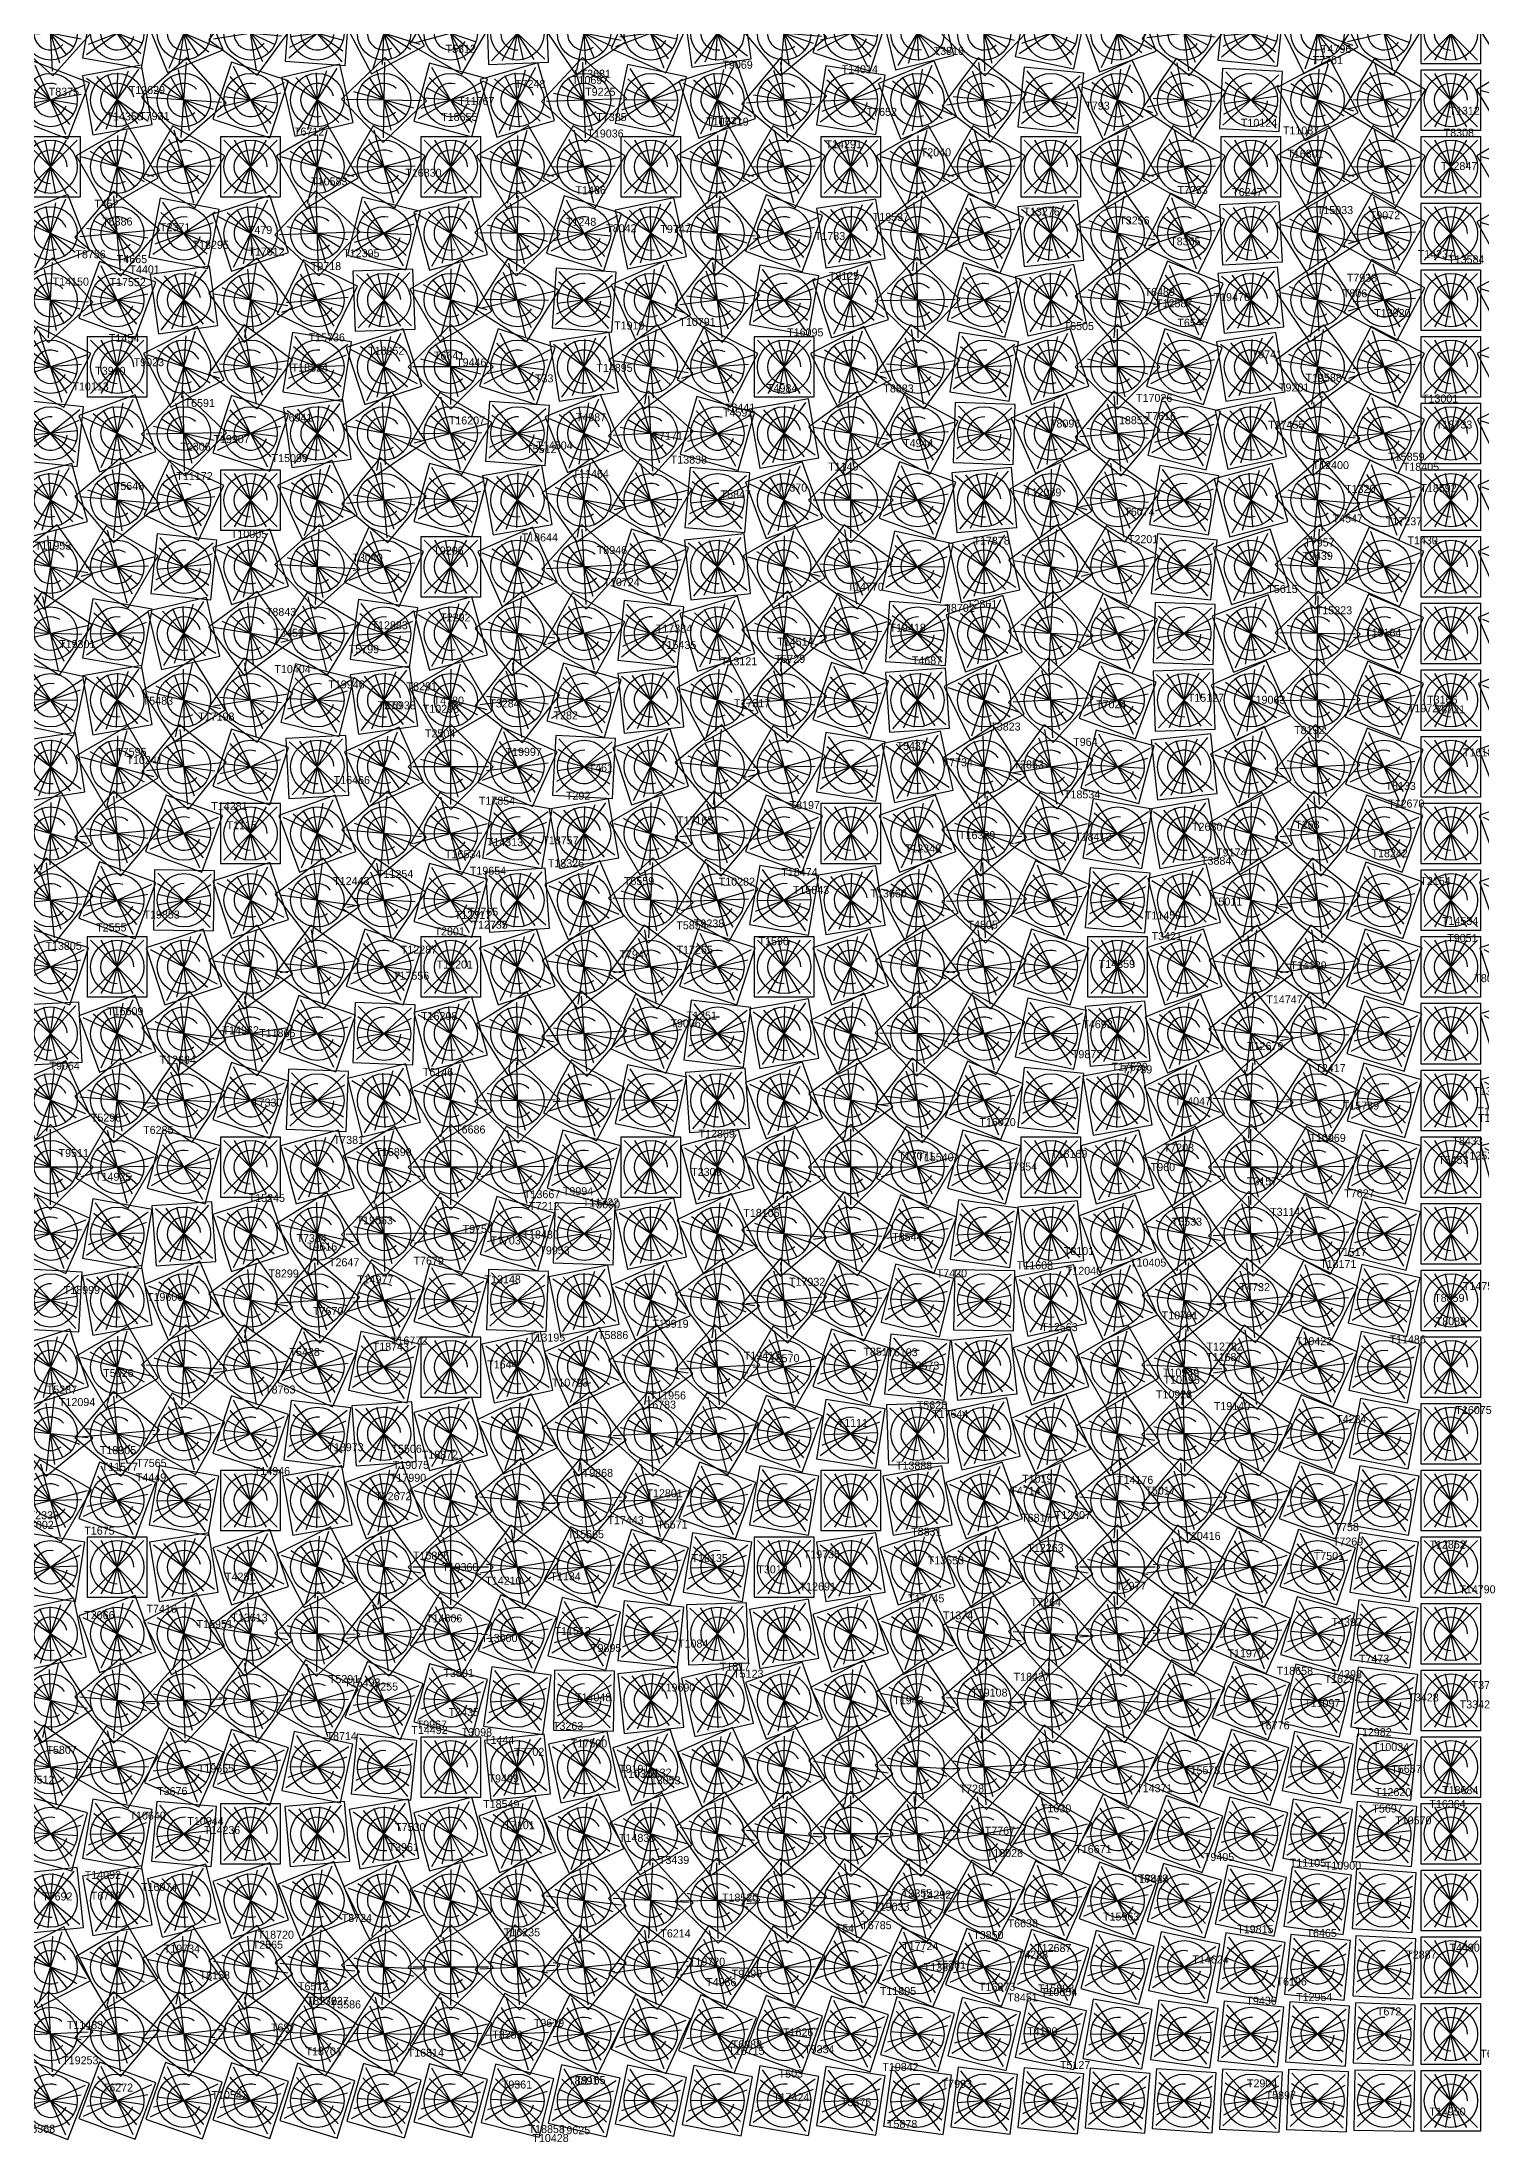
# Model space of a CAD drawing. Header units: metres. Extents: x -45 to 15052, y -45 to 15012.
# Drawn here: x 6887 to 9045, y 9045 to 12187 of the extents above; entities that cross this region are included whole.
import ezdxf

# ---------------------------------------------------------------- set-up
doc = ezdxf.new("R2010")
doc.units = ezdxf.units.M
for name, color, linetype in [('L0', 1, 'Continuous'), ('L1', 2, 'Continuous'), ('L10', 4, 'Continuous'), ('L11', 5, 'Continuous'), ('L2', 3, 'Continuous'), ('L3', 4, 'Continuous'), ('L4', 5, 'Continuous'), ('L5', 6, 'Continuous'), ('L6', 7, 'Continuous'), ('L7', 1, 'Continuous'), ('L8', 2, 'Continuous'), ('L9', 3, 'Continuous')]:
    doc.layers.add(name, color=color, linetype=linetype)

# ---------------------------------------------------------------- blocks, each defined once
blk = doc.blocks.new('CELL')
for p, q in [((-40, -40), (40, 40)), ((40, -40), (-40, 40)), ((-24, -40), (24, 40)), ((24, -40), (-24, 40)), ((-8, -40), (8, 40)), ((8, -40), (-8, 40))]:
    blk.add_line(p, q)
blk.add_lwpolyline([(-45, -45), (45, -45), (45, 45), (-45, 45)], close=True)
blk.add_circle((0, 0), 40)
blk.add_arc((0, 0), 25, 0, 270)

msp = doc.modelspace()

# ---------------------------------------------------------------- block references
at = {"layer": 'L0'}
for p, rotation in [((8200, 12200), 14), ((7000, 12200), 80), ((7100, 12100), 41), ((8300, 12100), 53), ((7300, 11900), 47), ((8500, 11900), 35), ((7400, 11800), 2), ((8600, 11800), 68), ((7500, 11700), 45), ((8700, 11700), 9), ((8800, 11600), 38), ((7600, 11600), 86.00000000000001), ((7700, 11500), 35), ((8900, 11500), 65), ((7800, 11400), 72), ((7900, 11300), 17), ((9100, 11300), 23), ((8000, 11200), 50), ((6900, 11100), 9), ((8100, 11100), 81), ((7000, 11000), 50), ((8200, 11000), 20), ((7100, 10900), 89), ((8300, 10900), 47), ((7200, 10800), 36), ((8400, 10800), 72), ((7300, 10700), 71), ((8500, 10700), 5), ((7400, 10600), 14), ((8600, 10600), 26), ((7500, 10500), 45), ((8700, 10500), 45), ((7600, 10400), 74), ((8800, 10400), 62), ((7700, 10300), 11), ((8900, 10300), 77.00000000000001), ((7800, 10200), 36), ((7900, 10100), 59.00000000000001), ((8000, 10000), 80), ((6900, 9900), 81), ((8100, 9900), 9), ((7000, 9800), 20), ((8200, 9800), 26), ((7100, 9700), 47), ((8300, 9700), 41), ((7200, 9600), 72), ((8400, 9600), 54), ((8500, 9500), 65), ((7300, 9500), 5), ((7400, 9400), 26), ((8600, 9400), 74), ((7500, 9300), 45), ((8700, 9300), 81), ((7600, 9200), 62), ((8800, 9200), 86.00000000000001), ((7700, 9100), 77.00000000000001), ((8900, 9100), 89)]:
    msp.add_blockref('CELL', p, dxfattribs=dict(at, rotation=rotation))
for p in [(7200, 12000), (8400, 12000), (9000, 11400), (9000, 10200)]:
    msp.add_blockref('CELL', p, dxfattribs=at)
at = {"layer": 'L1'}
for p, rotation in [((7100, 12200), 22), ((8300, 12200), 46), ((7200, 12100), 72), ((8400, 12100), 84), ((7300, 12000), 30), ((8500, 12000), 30), ((7400, 11900), 76), ((8600, 11900), 64), ((7500, 11800), 30), ((8700, 11800), 6), ((7600, 11700), 72), ((8800, 11700), 36), ((7700, 11600), 22), ((8900, 11600), 64), ((7800, 11500), 59.99999999999999), ((7900, 11400), 6), ((9100, 11400), 24), ((8000, 11300), 40), ((6900, 11200), 78), ((8100, 11200), 72), ((7000, 11100), 30), ((8200, 11100), 12), ((8300, 11000), 40), ((7100, 11000), 70), ((7200, 10900), 18), ((8400, 10900), 66), ((7300, 10800), 54), ((7400, 10700), 87.99999999999999), ((8600, 10700), 22), ((7500, 10600), 30), ((8700, 10600), 42), ((7600, 10500), 59.99999999999999), ((8800, 10500), 59.99999999999999), ((7700, 10400), 87.99999999999999), ((8900, 10400), 76), ((7800, 10300), 24), ((7900, 10200), 48), ((8000, 10100), 70), ((6900, 10000), 59.99999999999999), ((8200, 9900), 18), ((7100, 9800), 28), ((8300, 9800), 34), ((7200, 9700), 54), ((8400, 9700), 48), ((7300, 9600), 78), ((8500, 9600), 59.99999999999999), ((7400, 9500), 10), ((8600, 9500), 70), ((7500, 9400), 30), ((8700, 9400), 78), ((7600, 9300), 48), ((8800, 9300), 84), ((7700, 9200), 64), ((8900, 9200), 87.99999999999999), ((7800, 9100), 78)]:
    msp.add_blockref('CELL', p, dxfattribs=dict(at, rotation=rotation))
for p in [(9000, 11500), (8500, 10800), (9000, 10300), (8100, 10000), (7000, 9900), (9000, 9100)]:
    msp.add_blockref('CELL', p, dxfattribs=at)
at = {"layer": 'L10'}
for p, rotation in [((8000, 12200), 40), ((6900, 12100), 68.99999999999999), ((8100, 12100), 81), ((7000, 12000), 30), ((8200, 12000), 30), ((7100, 11900), 79), ((8300, 11900), 67.00000000000001), ((7200, 11800), 36), ((8400, 11800), 12), ((7300, 11700), 81), ((8500, 11700), 45), ((7400, 11600), 34), ((8600, 11600), 76), ((7500, 11500), 75.00000000000001), ((8700, 11500), 15), ((7600, 11400), 24), ((8800, 11400), 42), ((7700, 11300), 61), ((8900, 11300), 67.00000000000001), ((7800, 11200), 6), ((7900, 11100), 39), ((9100, 11100), 21), ((8000, 11000), 70), ((6900, 10900), 51), ((8100, 10900), 9), ((8200, 10800), 36), ((7100, 10700), 37), ((8300, 10700), 61), ((7200, 10600), 72), ((8400, 10600), 84), ((7300, 10500), 15), ((8500, 10500), 15), ((7400, 10400), 46), ((8600, 10400), 34), ((7500, 10300), 75.00000000000001), ((8700, 10300), 51), ((7600, 10200), 12), ((8800, 10200), 66), ((7700, 10100), 37), ((8900, 10100), 79), ((7800, 10000), 59.99999999999999), ((7900, 9900), 81), ((8000, 9800), 10), ((6900, 9700), 33), ((8100, 9700), 27), ((7000, 9600), 59.99999999999999), ((8200, 9600), 42), ((8300, 9500), 55), ((7100, 9500), 85), ((7200, 9400), 18), ((8400, 9400), 66), ((7300, 9300), 39), ((8500, 9300), 75.00000000000001), ((7400, 9200), 58), ((8600, 9200), 82), ((7500, 9100), 75.00000000000001), ((8700, 9100), 87)]:
    msp.add_blockref('CELL', p, dxfattribs=dict(at, rotation=rotation))
for p in [(9000, 11200), (7000, 10800), (9000, 10000)]:
    msp.add_blockref('CELL', p, dxfattribs=at)
at = {"layer": 'L11'}
for p, rotation in [((6900, 12200), 48), ((8100, 12200), 72), ((8200, 12100), 22), ((7000, 12100), 10), ((7100, 12000), 59.99999999999999), ((8300, 12000), 59.99999999999999), ((7200, 11900), 18), ((8400, 11900), 6), ((7300, 11800), 64), ((8500, 11800), 40), ((7400, 11700), 18), ((8600, 11700), 72), ((7500, 11600), 59.99999999999999), ((8700, 11600), 12), ((8800, 11500), 40), ((7600, 11500), 10), ((7700, 11400), 48), ((8900, 11400), 66), ((7800, 11300), 84), ((7900, 11200), 28), ((9100, 11200), 22), ((8000, 11100), 59.99999999999999), ((6900, 11000), 30), ((7000, 10900), 70), ((8200, 10900), 28), ((7100, 10800), 18), ((8300, 10800), 54), ((7200, 10700), 54), ((8400, 10700), 78), ((8500, 10600), 10), ((7300, 10600), 87.99999999999999), ((7400, 10500), 30), ((8600, 10500), 30), ((8700, 10400), 48), ((7500, 10400), 59.99999999999999), ((7600, 10300), 87.99999999999999), ((8800, 10300), 64), ((7700, 10200), 24), ((8900, 10200), 78), ((7800, 10100), 48), ((7900, 10000), 70), ((6900, 9800), 12), ((8100, 9800), 18), ((7000, 9700), 40), ((8200, 9700), 34), ((7100, 9600), 66), ((8300, 9600), 48), ((8400, 9500), 59.99999999999999), ((7300, 9400), 22), ((8500, 9400), 70), ((7400, 9300), 42), ((8600, 9300), 78), ((7500, 9200), 59.99999999999999), ((8700, 9200), 84), ((7600, 9100), 76), ((8800, 9100), 87.99999999999999)]:
    msp.add_blockref('CELL', p, dxfattribs=dict(at, rotation=rotation))
for p in [(9000, 11300), (8100, 11000), (9000, 10100), (8000, 9900), (7200, 9500)]:
    msp.add_blockref('CELL', p, dxfattribs=at)
at = {"layer": 'L2'}
for p, rotation in [((7200, 12200), 54), ((8400, 12200), 78), ((8500, 12100), 25), ((7300, 12100), 13), ((7400, 12000), 59.99999999999999), ((8600, 12000), 59.99999999999999), ((7500, 11900), 15), ((8700, 11900), 3), ((7600, 11800), 58), ((8800, 11800), 34), ((7700, 11700), 9), ((8900, 11700), 63), ((7800, 11600), 48), ((7900, 11500), 85), ((9100, 11500), 25), ((8000, 11400), 30), ((6900, 11300), 57.00000000000001), ((8100, 11300), 63), ((7000, 11200), 10), ((8200, 11200), 4), ((7100, 11100), 51), ((8300, 11100), 33), ((8400, 11000), 59.99999999999999), ((7300, 10900), 37), ((8500, 10900), 85), ((7400, 10800), 72), ((8600, 10800), 18), ((7500, 10700), 15), ((8700, 10700), 39), ((7600, 10600), 46), ((8800, 10600), 58), ((7700, 10500), 75.00000000000001), ((8900, 10500), 75.00000000000001), ((7800, 10400), 12), ((7900, 10300), 37), ((8000, 10200), 59.99999999999999), ((6900, 10100), 39), ((8100, 10100), 81), ((7000, 10000), 70), ((8200, 10000), 10), ((8300, 9900), 27), ((7100, 9900), 9), ((7200, 9800), 36), ((8400, 9800), 42), ((7300, 9700), 61), ((8500, 9700), 55), ((7400, 9600), 84), ((8600, 9600), 66), ((7500, 9500), 15), ((8700, 9500), 75.00000000000001), ((7600, 9400), 34), ((8800, 9400), 82), ((7700, 9300), 51), ((8900, 9300), 87), ((7800, 9200), 66), ((7900, 9100), 79)]:
    msp.add_blockref('CELL', p, dxfattribs=dict(at, rotation=rotation))
for p in [(9000, 11600), (7200, 11000), (9000, 10400), (9000, 9200)]:
    msp.add_blockref('CELL', p, dxfattribs=at)
at = {"layer": 'L3'}
for p, rotation in [((8500, 12200), 20), ((7300, 12200), 86.00000000000001), ((7400, 12100), 43.99999999999999), ((8600, 12100), 56), ((7600, 11900), 43.99999999999999), ((8800, 11900), 32), ((7700, 11800), 86.00000000000001), ((8900, 11800), 62), ((7800, 11700), 36), ((9100, 11600), 26), ((7900, 11600), 74), ((8000, 11500), 20), ((6900, 11400), 36), ((8100, 11400), 54), ((7000, 11300), 80), ((8200, 11300), 86.00000000000001), ((7100, 11200), 32), ((8300, 11200), 26), ((7200, 11100), 72), ((8400, 11100), 54), ((7300, 11000), 20), ((8500, 11000), 80), ((7400, 10900), 56), ((8600, 10900), 14), ((8700, 10800), 36), ((7600, 10700), 32), ((8800, 10700), 56), ((7700, 10600), 62), ((8900, 10600), 74), ((7900, 10400), 26), ((8000, 10300), 50), ((6900, 10200), 18), ((8100, 10200), 72), ((7000, 10100), 50), ((8200, 10100), 2), ((8300, 10000), 20), ((7100, 10000), 80), ((8400, 9900), 36), ((7200, 9900), 18), ((7300, 9800), 43.99999999999999), ((8500, 9800), 50), ((7400, 9700), 68), ((8600, 9700), 62), ((8700, 9600), 72), ((7600, 9500), 20), ((8800, 9500), 80), ((7700, 9400), 38), ((8900, 9400), 86.00000000000001), ((7800, 9300), 54), ((7900, 9200), 68), ((8000, 9100), 80)]:
    msp.add_blockref('CELL', p, dxfattribs=dict(at, rotation=rotation))
for p in [(7500, 12000), (8700, 12000), (9000, 11700), (7500, 10800), (7800, 10500), (9000, 10500), (7500, 9600), (9000, 9300)]:
    msp.add_blockref('CELL', p, dxfattribs=at)
at = {"layer": 'L4'}
for p, rotation in [((7400, 12200), 28), ((8600, 12200), 52.00000000000001), ((7500, 12100), 75.00000000000001), ((8700, 12100), 87), ((7600, 12000), 30), ((8800, 12000), 30), ((7700, 11900), 73), ((8900, 11900), 61), ((7800, 11800), 24), ((7900, 11700), 63), ((9100, 11700), 27), ((8000, 11600), 10), ((8100, 11500), 45), ((6900, 11500), 15), ((7000, 11400), 59.99999999999999), ((8200, 11400), 78), ((7100, 11300), 13), ((8300, 11300), 19), ((7200, 11200), 54), ((8400, 11200), 48), ((8500, 11100), 75.00000000000001), ((7300, 11100), 3), ((7400, 11000), 40), ((8600, 11000), 10), ((7500, 10900), 75.00000000000001), ((8700, 10900), 33), ((7600, 10800), 18), ((8800, 10800), 54), ((7700, 10700), 49), ((8900, 10700), 73), ((7800, 10600), 78), ((7900, 10500), 15), ((9100, 10500), 15), ((8000, 10400), 40), ((6900, 10300), 87), ((8100, 10300), 63), ((7000, 10200), 30), ((8200, 10200), 84), ((7100, 10100), 61), ((8300, 10100), 13), ((8400, 10000), 30), ((7300, 9900), 27), ((8500, 9900), 45), ((7400, 9800), 52.00000000000001), ((8600, 9800), 58), ((7500, 9700), 75.00000000000001), ((8700, 9700), 68.99999999999999), ((7600, 9600), 6), ((8800, 9600), 78), ((7700, 9500), 25), ((8900, 9500), 85), ((7800, 9400), 42), ((7900, 9300), 57.00000000000001), ((8000, 9200), 70), ((6900, 9100), 68.99999999999999), ((8100, 9100), 81)]:
    msp.add_blockref('CELL', p, dxfattribs=dict(at, rotation=rotation))
for p in [(9000, 11800), (9000, 10600), (7200, 10000), (9000, 9400)]:
    msp.add_blockref('CELL', p, dxfattribs=at)
at = {"layer": 'L5'}
for p, rotation in [((7500, 12200), 59.99999999999999), ((8700, 12200), 84), ((8800, 12100), 28), ((7600, 12100), 16), ((7700, 12000), 59.99999999999999), ((8900, 12000), 59.99999999999999), ((7800, 11900), 12), ((7900, 11800), 52.00000000000001), ((9100, 11800), 28), ((8100, 11600), 36), ((6900, 11600), 84), ((7000, 11500), 40), ((8200, 11500), 70), ((7100, 11400), 84), ((8300, 11400), 12), ((7200, 11300), 36), ((8400, 11300), 42), ((7300, 11200), 76), ((8500, 11200), 70), ((7400, 11100), 24), ((8600, 11100), 6), ((7500, 11000), 59.99999999999999), ((8700, 11000), 30), ((7600, 10900), 4), ((8800, 10900), 52.00000000000001), ((7700, 10800), 36), ((8900, 10800), 72), ((7800, 10700), 66), ((9100, 10600), 16), ((7900, 10600), 4), ((8000, 10500), 30), ((8100, 10400), 54), ((6900, 10400), 66), ((7000, 10300), 10), ((8200, 10300), 76), ((7100, 10200), 42), ((8300, 10200), 6), ((7200, 10100), 72), ((8400, 10100), 24), ((8500, 10000), 40), ((7300, 10000), 10), ((7400, 9900), 36), ((8600, 9900), 54), ((7500, 9800), 59.99999999999999), ((8700, 9800), 66), ((7600, 9700), 82), ((8800, 9700), 76), ((7700, 9600), 12), ((8900, 9600), 84), ((7800, 9500), 30), ((7900, 9400), 46), ((8000, 9300), 59.99999999999999), ((6900, 9200), 48), ((8100, 9200), 72), ((7000, 9100), 70), ((8200, 9100), 82)]:
    msp.add_blockref('CELL', p, dxfattribs=dict(at, rotation=rotation))
for p in [(9000, 11900), (8000, 11700), (9000, 10700), (9000, 9500)]:
    msp.add_blockref('CELL', p, dxfattribs=at)
at = {"layer": 'L6'}
for p, rotation in [((8800, 12200), 26), ((7600, 12200), 2), ((7700, 12100), 47), ((8900, 12100), 59.00000000000001), ((7900, 11900), 41), ((9100, 11900), 29), ((8000, 11800), 80), ((6900, 11700), 63), ((8100, 11700), 27), ((7000, 11600), 20), ((8200, 11600), 62), ((7100, 11500), 65), ((8300, 11500), 5), ((7200, 11400), 18), ((8400, 11400), 36), ((7300, 11300), 59.00000000000001), ((8500, 11300), 65), ((7400, 11200), 8), ((8600, 11200), 2), ((7500, 11100), 45), ((8700, 11100), 27), ((8800, 11000), 50), ((7600, 11000), 80), ((7700, 10900), 23), ((8900, 10900), 71), ((7800, 10800), 54), ((7900, 10700), 83.00000000000001), ((9100, 10700), 17), ((8000, 10600), 20), ((6900, 10500), 45), ((8100, 10500), 45), ((7000, 10400), 80), ((8200, 10400), 68), ((7100, 10300), 23), ((8300, 10300), 89), ((7200, 10200), 54), ((8400, 10200), 18), ((7300, 10100), 83.00000000000001), ((8500, 10100), 35), ((7400, 10000), 20), ((8600, 10000), 50), ((7500, 9900), 45), ((8700, 9900), 63), ((7600, 9800), 68), ((8800, 9800), 74), ((7700, 9700), 89), ((8900, 9700), 83.00000000000001), ((7800, 9600), 18), ((7900, 9500), 35), ((8000, 9400), 50), ((6900, 9300), 27), ((8100, 9300), 63), ((7000, 9200), 50), ((8200, 9200), 74), ((7100, 9100), 71), ((8300, 9100), 83.00000000000001)]:
    msp.add_blockref('CELL', p, dxfattribs=dict(at, rotation=rotation))
for p in [(7800, 12000), (9000, 12000), (9000, 10800), (9000, 9600)]:
    msp.add_blockref('CELL', p, dxfattribs=at)
at = {"layer": 'L7'}
for p, rotation in [((7700, 12200), 34), ((8900, 12200), 58), ((7800, 12100), 78), ((7900, 12000), 30), ((9100, 12000), 30), ((8000, 11900), 70), ((6900, 11800), 42), ((8100, 11800), 18), ((8200, 11700), 54), ((7100, 11600), 46), ((8300, 11600), 87.99999999999999), ((8400, 11500), 30), ((7300, 11400), 42), ((8500, 11400), 59.99999999999999), ((7400, 11300), 82), ((8600, 11300), 87.99999999999999), ((7500, 11200), 30), ((8700, 11200), 24), ((7600, 11100), 66), ((8800, 11100), 48), ((7700, 11000), 10), ((8900, 11000), 70), ((7800, 10900), 42), ((7900, 10800), 72), ((9100, 10800), 18), ((8000, 10700), 10), ((6900, 10600), 24), ((8100, 10600), 36), ((7000, 10500), 59.99999999999999), ((8200, 10500), 59.99999999999999), ((7100, 10400), 4), ((8300, 10400), 82), ((7200, 10300), 36), ((8400, 10300), 12), ((7300, 10200), 66), ((8500, 10200), 30), ((7400, 10100), 4), ((8600, 10100), 46), ((7500, 10000), 30), ((8700, 10000), 59.99999999999999), ((7600, 9900), 54), ((8800, 9900), 72), ((7700, 9800), 76), ((8900, 9800), 82), ((7800, 9700), 6), ((7900, 9600), 24), ((8000, 9500), 40), ((8100, 9400), 54), ((6900, 9400), 6), ((7000, 9300), 30), ((8200, 9300), 66), ((7100, 9200), 52.00000000000001), ((8300, 9200), 76), ((7200, 9100), 72), ((8400, 9100), 84)]:
    msp.add_blockref('CELL', p, dxfattribs=dict(at, rotation=rotation))
for p in [(9000, 12100), (7000, 11700), (7200, 11500), (9000, 10900), (9000, 9700)]:
    msp.add_blockref('CELL', p, dxfattribs=at)
at = {"layer": 'L8'}
for p, rotation in [((7800, 12200), 66), ((9100, 12100), 31), ((7900, 12100), 19), ((8000, 12000), 59.99999999999999), ((6900, 11900), 21), ((8100, 11900), 9), ((7000, 11800), 70), ((8200, 11800), 46), ((7100, 11700), 27), ((8300, 11700), 81), ((7200, 11600), 72), ((8400, 11600), 24), ((8500, 11500), 55), ((7300, 11500), 25), ((7400, 11400), 66), ((8600, 11400), 84), ((7500, 11300), 15), ((8700, 11300), 21), ((7600, 11200), 52.00000000000001), ((8800, 11200), 46), ((8900, 11100), 68.99999999999999), ((7700, 11100), 87), ((7800, 11000), 30), ((7900, 10900), 61), ((9100, 10900), 19), ((6900, 10700), 3), ((8100, 10700), 27), ((7000, 10600), 40), ((8200, 10600), 52.00000000000001), ((7100, 10500), 75.00000000000001), ((8300, 10500), 75.00000000000001), ((7200, 10400), 18), ((8400, 10400), 6), ((7300, 10300), 49), ((8500, 10300), 25), ((7400, 10200), 78), ((8600, 10200), 42), ((7500, 10100), 15), ((8700, 10100), 57.00000000000001), ((7600, 10000), 40), ((8800, 10000), 70), ((7700, 9900), 63), ((8900, 9900), 81), ((7800, 9800), 84), ((7900, 9700), 13), ((8000, 9600), 30), ((6900, 9500), 75.00000000000001), ((8100, 9500), 45), ((8200, 9400), 58), ((7000, 9400), 10), ((7100, 9300), 33), ((8300, 9300), 68.99999999999999), ((7200, 9200), 54), ((8400, 9200), 78), ((7300, 9100), 73), ((8500, 9100), 85)]:
    msp.add_blockref('CELL', p, dxfattribs=dict(at, rotation=rotation))
for p in [(9000, 12200), (9000, 11000), (8000, 10800), (9000, 9800)]:
    msp.add_blockref('CELL', p, dxfattribs=at)
at = {"layer": 'L9'}
for p, rotation in [((9100, 12200), 32), ((7900, 12200), 8), ((8000, 12100), 50), ((7000, 11900), 50), ((8200, 11900), 38), ((7100, 11800), 8), ((8300, 11800), 74), ((7200, 11700), 54), ((8400, 11700), 18), ((8500, 11600), 50), ((7300, 11600), 8), ((7400, 11500), 50), ((8600, 11500), 80), ((8700, 11400), 18), ((7600, 11300), 38), ((8800, 11300), 43.99999999999999), ((7700, 11200), 74), ((8900, 11200), 68), ((7800, 11100), 18), ((7900, 11000), 50), ((9100, 11000), 20), ((8000, 10900), 80), ((6900, 10800), 72), ((8100, 10800), 18), ((7000, 10700), 20), ((8200, 10700), 43.99999999999999), ((7100, 10600), 56), ((8300, 10600), 68), ((7300, 10400), 32), ((8500, 10400), 20), ((7400, 10300), 62), ((8600, 10300), 38), ((8700, 10200), 54), ((7600, 10100), 26), ((8800, 10100), 68), ((7700, 10000), 50), ((8900, 10000), 80), ((7800, 9900), 72), ((7900, 9800), 2), ((8000, 9700), 20), ((6900, 9600), 54), ((8100, 9600), 36), ((7000, 9500), 80), ((8200, 9500), 50), ((8300, 9400), 62), ((7100, 9400), 14), ((7200, 9300), 36), ((8400, 9300), 72), ((7300, 9200), 56), ((8500, 9200), 80), ((7400, 9100), 74), ((8600, 9100), 86.00000000000001)]:
    msp.add_blockref('CELL', p, dxfattribs=dict(at, rotation=rotation))
for p in [(6900, 12000), (8100, 12000), (7500, 11400), (9000, 11100), (7200, 10500), (8400, 10500), (7500, 10200), (9000, 9900)]:
    msp.add_blockref('CELL', p, dxfattribs=at)

# ---------------------------------------------------------------- texts
at = {"layer": 'L3'}
for s, p in [('T5312', (7492.3, 12170.8)), ('T9069', (7907.4, 12146.9)), ('T3816', (8224.2, 12167.7)), ('T7761', (8792.5, 12153.8)), ('T4796', (8805.1, 12170.6)), ('T7248', (7596.5, 12118.2)), ('T10697', (7681.8, 12123.9)), ('T3681', (7694.8, 12133.3)), ('T14014', (8086.2, 12140.2)), ('T8375', (6897.2, 12106.5)), ('T12629', (7017.2, 12109)), ('T11767', (7511.2, 12092.4)), ('T9225', (7701.6, 12106.4)), ('T793', (8451.7, 12085.6)), ('T14356', (6983.8, 12069.4)), ('T7931', (7032.8, 12070)), ('T18655', (7485.7, 12068.7)), ('T7385', (7718.3, 12068.5)), ('T10771', (7883, 12061.8)), ('T6419', (7901.4, 12061.5)), ('T7652', (8123.7, 12076.2)), ('T10124', (8685, 12059.8)), ('T1312', (8997.6, 12077.9)), ('T6712', (7265, 12046.7)), ('T19036', (7704.9, 12043.8)), ('T14291', (8062.1, 12027.6)), ('T11087', (8748, 12048.4)), ('T8308', (8989, 12045.1)), ('T2040', (8204.8, 12015.6)), ('T16801', (8754.5, 12013.4)), ('T12847', (8985, 11995.1)), ('T10583', (7290.8, 11971.9)), ('T16830', (7431.9, 11984.9)), ('T1466', (7687.2, 11958.8)), ('T7233', (8589.8, 11959)), ('T452', (6965.5, 11938.6)), ('T13276', (8358.9, 11926.7)), ('T6247', (8671.9, 11956)), ('T15033', (8798.8, 11929)), ('T6386', (6977.3, 11911.8)), ('T2371', (7064.1, 11903.3)), ('T479', (7195.7, 11899.2)), ('T1248', (7672.8, 11911.4)), ('T8042', (7733.2, 11901.8)), ('T9747', (7814.4, 11900.6)), ('T18537', (8132.8, 11918.7)), ('T3256', (8502.5, 11913.4)), ('T9072', (8878.2, 11921.2)), ('T18295', (7112.9, 11876.9)), ('T17612', (7196.6, 11866.7)), ('T12395', (7338.8, 11864.2)), ('T1783', (8046.1, 11890.1)), ('T8365', (8578.9, 11882)), ('T8756', (6937.2, 11862.7)), ('T4665', (6999.3, 11855.4)), ('T4401', (7018.2, 11840)), ('T9718', (7290.2, 11845)), ('T14237', (8950, 11863)), ('T13584', (8995.8, 11854.9)), ('T14150', (6903.1, 11821.7)), ('T17552', (6988.3, 11820.9)), ('T8125', (8067.1, 11830.3)), ('T6489', (8540.4, 11806.3)), ('T806', (8837.8, 11804.2)), ('T7938', (8843.7, 11827.5)), ('T12587', (8557.7, 11789.2)), ('T19476', (8644, 11798.5)), ('T13920', (8884.9, 11774.7)), ('T15736', (7286.9, 11738)), ('T1919', (7745, 11755.9)), ('T10791', (7842.9, 11761.3)), ('T16095', (8004.5, 11745.6)), ('T6505', (8419.1, 11755)), ('T6546', (8589.7, 11760.1)), ('T1454', (6987.4, 11736.9)), ('T18252', (7376.1, 11718.1)), ('T6641', (7474.8, 11710.8)), ('T9741', (8701.1, 11712.6)), ('T3910', (6966.9, 11688)), ('T9023', (7024.6, 11700.9)), ('T18324', (7261.5, 11692.8)), ('T9446', (7508.1, 11700.6)), ('T33', (7626.4, 11676.6)), ('T14895', (7718.4, 11692.4)), ('T19588', (8781.8, 11677.5)), ('T10113', (6932.8, 11664.5)), ('T4984', (7974.3, 11662)), ('T8883', (8148.8, 11661.5)), ('T17026', (8527.7, 11647.3)), ('T9201', (8742.1, 11663)), ('T13001', (8956.5, 11646.4)), ('T6591', (7100.9, 11639.7)), ('T6941', (7247.1, 11617.9)), ('T16207', (7497.1, 11613.5)), ('T4987', (7687.6, 11618.3)), ('T4592', (7908.3, 11625.4)), ('T8441', (7911.1, 11632.8)), ('T18852', (8492.3, 11613.9)), ('T7616', (8542.2, 11620)), ('T19907', (7144.2, 11585.6)), ('T7171', (7802.6, 11590.6)), ('T8096', (8398.6, 11608.9)), ('T17455', (8725.8, 11607.2)), ('T18733', (8977.5, 11607.4)), ('T2306', (7094.5, 11574.2)), ('T15099', (7231.4, 11557.1)), ('T5512', (7613.2, 11570.6)), ('T14504', (7628.5, 11576.1)), ('T13838', (7829.9, 11554.8)), ('T4944', (8178.4, 11579.5)), ('T15859', (8905.9, 11559.1)), ('T11172', (7088.6, 11530)), ('T11464', (7682.7, 11533.5)), ('T1149', (8066, 11544.4)), ('T12400', (8792.6, 11546.6)), ('T18405', (8927.7, 11544)), ('T5646', (6994.8, 11515.1)), ('T5847', (7904.7, 11502.8)), ('T7370', (7989.1, 11512.8)), ('T12089', (8361.3, 11505.7)), ('T1320', (8841.2, 11510.9)), ('T18592', (8954.1, 11512)), ('T6074', (8510.2, 11476.5)), ('T4547', (8822.5, 11466.5)), ('T17237', (8902.4, 11462.2)), ('T11953', (6876.5, 11425.8)), ('T10005', (7170.3, 11443.1)), ('T18644', (7606.4, 11438.1)), ('T17378', (8283.9, 11433.3)), ('T2201', (8515.5, 11435.5)), ('T7957', (8780, 11430.5)), ('T1430', (8934.7, 11433.8)), ('T3040', (7352.5, 11407.9)), ('T9206', (7473.9, 11418.5)), ('T8946', (7719, 11419.2)), ('T9439', (8777.3, 11410.5)), ('T10724', (7729, 11371)), ('T14770', (8095, 11364.1)), ('T8702', (8240.3, 11332.5)), ('T2861', (8274.2, 11338.2)), ('T5615', (8724.6, 11360.8)), ('T8843', (7222.8, 11326.4)), ('T12883', (7381.2, 11306.4)), ('T2292', (7484.2, 11318.2)), ('T17384', (7807.6, 11301.4)), ('T19418', (8158, 11302.7)), ('T15223', (8797.3, 11328.8)), ('T19301', (6912.8, 11278.2)), ('T3459', (7234.4, 11295.2)), ('T5799', (7347.1, 11270.5)), ('T15435', (7813.9, 11276.9)), ('T14514', (7989.7, 11281.8)), ('T15184', (8871.2, 11295.4)), ('T10404', (7235.6, 11240.6)), ('T13121', (7905.2, 11252.3)), ('T5729', (7986.1, 11256)), ('T4687', (8191.5, 11253.6)), ('T19946', (7316.5, 11217.7)), ('T8291', (7433.8, 11214.8)), ('T5483', (7038.1, 11193.2)), ('T270', (7390.5, 11186.5)), ('T5938', (7402.1, 11186.3)), ('T10298', (7458.1, 11181.1)), ('T4780', (7474.4, 11193.5)), ('T3284', (7557.9, 11189.2)), ('T17317', (7924.6, 11189.5)), ('T7024', (8467.7, 11187.8)), ('T15127', (8605.3, 11197.7)), ('T19063', (8697.2, 11194.7)), ('T19724', (8935.3, 11182)), ('T3166', (8964.3, 11194.9)), ('T3721', (8975.7, 11180.3)), ('T17198', (7121.3, 11169.5)), ('T2504', (7461.3, 11144.2)), ('T282', (7654.2, 11171.2)), ('T3823', (8309.1, 11154.5)), ('T8192', (8764.7, 11149.1)), ('T7596', (6998.4, 11116.6)), ('T19997', (7582.2, 11116.6)), ('T5431', (8168.4, 11125.5)), ('T964', (8433.4, 11131.5)), ('T16188', (9018.1, 11115.7)), ('T10241', (7013.7, 11104.3)), ('T461', (7706.8, 11092.8)), ('T7734', (8237.5, 11100.9)), ('T2853', (8344, 11097.7)), ('T16466', (7324.5, 11074.3)), ('T292', (7672.8, 11050.9)), ('T18534', (8419.6, 11052.8)), ('T8133', (8901.8, 11065.5)), ('T14281', (7140.9, 11035.3)), ('T17854', (7542.2, 11043.3)), ('T8197', (8008.2, 11036.7)), ('T12670', (8905.7, 11039.1)), ('T1115', (7163.9, 11006.6)), ('T18757', (7637.4, 10983.9)), ('T17165', (7839.4, 11013.7)), ('T16329', (8262.3, 10991.7)), ('T18412', (8436.3, 10989.3)), ('T2630', (8611.7, 11004.3)), ('T268', (8766.4, 11007.5)), ('T16534', (7491.5, 10963.1)), ('T14313', (7554.1, 10981.2)), ('T12348', (8180.9, 10971.7)), ('T3884', (8625.1, 10953.3)), ('T9174', (8647.9, 10965.7)), ('T18242', (8880.8, 10964.5)), ('T12443', (7323.8, 10922.9)), ('T11254', (7389.4, 10933.5)), ('T19654', (7528.7, 10938.4)), ('T18326', (7645.6, 10949.6)), ('T6559', (7759.7, 10922.8)), ('T10282', (7901.9, 10921.9)), ('T18474', (7995.8, 10936.4)), ('T2154', (8954.1, 10923.1)), ('T15843', (8013.1, 10909.6)), ('T13660', (8129.5, 10904.3)), ('T5011', (8641.5, 10892.1)), ('T19853', (7039.3, 10872.6)), ('T12317', (7506, 10872.1)), ('T8765', (7525.8, 10876.8)), ('T9238', (7864.7, 10859.2)), ('T11450', (8541, 10871.3)), ('T14534', (8986.5, 10863)), ('T2555', (6968.3, 10853.2)), ('T2801', (7475.7, 10847.3)), ('T12735', (7531.2, 10857.4)), ('T5854', (7838.3, 10856.5)), ('T1590', (7961.6, 10832.6)), ('T4805', (8274.9, 10857.5)), ('T3421', (8551.1, 10840.3)), ('T9051', (8994.4, 10837.4)), ('T13805', (6892.3, 10825.7)), ('T12287', (7425.2, 10820)), ('T11201', (7478.9, 10797.7)), ('T7947', (7753, 10812.9)), ('T17265', (7838.7, 10819.9)), ('T14359', (8471.8, 10798.6)), ('T14139', (8759.2, 10796.4)), ('T17556', (7413.4, 10780.9)), ('T8068', (9035, 10777.2)), ('T14747', (8723.1, 10745.3)), ('T16609', (6984.7, 10727.7)), ('T16208', (7455.6, 10720.4)), ('T9006', (7829.5, 10709.5)), ('T1251', (7853.7, 10721.2)), ('T4693', (8447.2, 10708.1)), ('T14962', (7157.9, 10699.2)), ('T11866', (7212.7, 10694.8)), ('T12679', (8694.3, 10675.3)), ('T9064', (6898.3, 10646)), ('T12684', (7063.4, 10654.9)), ('T9877', (8431.5, 10663.3)), ('T17639', (8490.9, 10644.4)), ('T7739', (8506.5, 10640.4)), ('T2417', (8796.5, 10642.4)), ('T6146', (7458.2, 10636.6)), ('T13228', (9033.5, 10607.8)), ('T7330', (7202.2, 10590.7)), ('T14047', (8585.6, 10592.6)), ('T15739', (8837.8, 10586.1)), ('T19567', (9039.8, 10577.5)), ('T5296', (6960.4, 10568.1)), ('T6285', (7038.8, 10549.7)), ('T6686', (7506.6, 10550.3)), ('T12869', (7871.6, 10544)), ('T16020', (8292.8, 10561.4)), ('T17122', (9040.7, 10567.6)), ('T9511', (6911.9, 10515)), ('T7381', (7324.5, 10534.7)), ('T16899', (7387, 10516.5)), ('T18169', (8400.3, 10513.8)), ('T7203', (8569.2, 10523.1)), ('T10969', (8787.8, 10537.7)), ('T8433', (9002.1, 10533)), ('T2309', (7860.6, 10486.7)), ('T17071', (8171.1, 10511.1)), ('T15540', (8199.8, 10508.8)), ('T7954', (8333.8, 10494.7)), ('T960', (8549.7, 10493.9)), ('T5453', (8980.9, 10504.8)), ('T12539', (9017.8, 10511.2)), ('T14925', (6966.6, 10479.4)), ('T13667', (7609.9, 10453.3)), ('T9994', (7668.1, 10457.8)), ('T3157', (8693.9, 10472.5)), ('T7627', (8839.9, 10454.5)), ('T15245', (7197, 10447.7)), ('T7212', (7617.5, 10435.5)), ('T11722', (7698, 10441)), ('T5090', (7708.5, 10438)), ('T18106', (7938.8, 10425.3)), ('T3114', (8728.8, 10426.8)), ('T7354', (7268.7, 10387.5)), ('T19563', (7358.8, 10414.1)), ('T9750', (7517.8, 10401.3)), ('T18430', (7607.7, 10392.9)), ('T8544', (8162, 10389.3)), ('T5533', (8581.2, 10412.1)), ('T9616', (7284.3, 10374.8)), ('T1703', (7559.6, 10383.9)), ('T9953', (7632.9, 10369)), ('T8101', (8419.5, 10368.1)), ('T1517', (8828, 10366.7)), ('T8299', (7226.7, 10334.4)), ('T2647', (7317.5, 10351.2)), ('T14977', (7359.6, 10325.4)), ('T7679', (7444.2, 10353.6)), ('T13148', (7550.7, 10325.6)), ('T7420', (8228.8, 10334.8)), ('T11608', (8348.8, 10346.7)), ('T12040', (8422.4, 10338.4)), ('T10405', (8518.7, 10350.7)), ('T18171', (8803.7, 10348.6)), ('T18999', (6919.7, 10309.7)), ('T19606', (7044.5, 10299.2)), ('T17932', (8007.3, 10321.9)), ('T4732', (8683, 10313.9)), ('T8859', (8974.8, 10297.8)), ('T14757', (9017.9, 10315.6)), ('T7670', (7293.5, 10277.9)), ('T10761', (8566.2, 10271.6)), ('T8089', (8977.1, 10262.7)), ('T16772', (7410.4, 10233.9)), ('T13195', (7617.3, 10238.4)), ('T5886', (7720.8, 10242.1)), ('T19919', (7802.3, 10259)), ('T12563', (8385.8, 10253.9)), ('T10422', (8767.4, 10232.8)), ('T11486', (8907.8, 10235.6)), ('T5428', (7258.3, 10216.6)), ('T18743', (7383, 10224.7)), ('T19413', (7939.5, 10211.2)), ('T18570', (7968.6, 10207.4)), ('T8517', (8118.9, 10217.2)), ('T6103', (8154.8, 10216.3)), ('T11687', (8632.8, 10209.1)), ('T12782', (8633.4, 10224.8)), ('T5026', (6978.9, 10185.2)), ('T1644', (7554.7, 10198)), ('T10723', (7651.7, 10170.9)), ('T13573', (8178.3, 10196.3)), ('T10949', (8568.1, 10185.9)), ('T10195', (8569, 10175)), ('T5287', (6894.2, 10160.3)), ('T12094', (6912.5, 10141.6)), ('T8763', (7221.6, 10160.4)), ('T6783', (7792.4, 10137.8)), ('T11956', (7798.4, 10151.6)), ('T5625', (8198.9, 10136.9)), ('T10928', (8557.5, 10153.1)), ('T19140', (8644.3, 10135.6)), ('T1111', (8080.3, 10110.3)), ('T17644', (8221.9, 10123.8)), ('T4284', (8827.7, 10116.1)), ('T16075', (9006.6, 10129.7)), ('T18973', (7315, 10073.9)), ('T18905', (6973.8, 10069.5)), ('T11577', (6976.6, 10044.5)), ('T7565', (7028.5, 10050.3)), ('T5506', (7411.2, 10071.6)), ('T19075', (7413.1, 10047.4)), ('T18872', (7456.6, 10062.7)), ('T13888', (8167.7, 10046.3)), ('T4449', (7027.8, 10028.6)), ('T14946', (7204.7, 10038.2)), ('T17990', (7408.8, 10028.1)), ('T9868', (7697.9, 10035.4)), ('T10197', (8357, 10026.7)), ('T14176', (8499.2, 10024.9)), ('T12672', (7386.7, 10000.4)), ('T12801', (7793.5, 10004.8)), ('T4714', (8339.1, 10008.7)), ('T5017', (8541.8, 10008.9)), ('T7002', (6859.2, 9957.5)), ('T2338', (6867.1, 9971.9)), ('T1675', (6950.5, 9948.8)), ('T17443', (7735, 9964.5)), ('T5571', (7809.7, 9958)), ('T8831', (8190.5, 9947.2)), ('T6817', (8355.5, 9968.1)), ('T12307', (8405.7, 9972.1)), ('T758', (8825.3, 9954.1)), ('T15665', (7675.4, 9943.4)), ('T12263', (8364.7, 9923)), ('T10416', (8600.1, 9940.9)), ('T7269', (8822.8, 9932.4)), ('T12862', (8967.7, 9928)), ('T15856', (7443.4, 9911.4)), ('T19360', (7487.1, 9894.1)), ('T18135', (7861.2, 9907.7)), ('T3012', (7959.9, 9890.7)), ('T19735', (8029.3, 9913.2)), ('T13553', (8215.3, 9904.2)), ('T7501', (8794.2, 9910.9)), ('T4281', (7161.6, 9879.8)), ('T14210', (7551.9, 9873.7)), ('T1134', (7649.5, 9880.3)), ('T12691', (8023.2, 9865)), ('T2977', (8497.7, 9866.1)), ('T14790', (9012.5, 9860.8)), ('T2066', (6950.4, 9822.1)), ('T7416', (7043.8, 9831.7)), ('T17745', (8185.9, 9847.2)), ('T1374', (8238.1, 9821.7)), ('T7264', (8369.7, 9841.4)), ('T15951', (7118.9, 9808.7)), ('T13613', (7171.1, 9818.4)), ('T14606', (7463, 9817.2)), ('T11513', (7655.6, 9798.2)), ('T4392', (8820.9, 9811.9)), ('T13000', (7545.8, 9787.8)), ('T9895', (7710.4, 9772.8)), ('T1084', (7840.9, 9779.5)), ('T11970', (8664.8, 9764.8)), ('T3001', (7489.2, 9735.2)), ('T1817', (7903.5, 9745)), ('T5123', (7923.6, 9734.2)), ('T18427', (8344.1, 9729.6)), ('T18658', (8738.7, 9738.6)), ('T4398', (8821, 9733.6)), ('T7473', (8861.9, 9756.8)), ('T5291', (7317.3, 9726.2)), ('T15493', (7340.2, 9721.1)), ('T255', (7384.5, 9715)), ('T14048', (7686.4, 9698.9)), ('T19690', (7812.4, 9713.6)), ('T19108', (8280.6, 9705.9)), ('T16294', (8810.3, 9726.5)), ('T3428', (8936.1, 9698.7)), ('T3710', (9031, 9717.3)), ('T2435', (7496.9, 9676.7)), ('T1943', (8163.6, 9694.4)), ('T11097', (8779.7, 9690.2)), ('T3342', (9013.1, 9688.2)), ('T8714', (7313.7, 9640.8)), ('T14492', (7441, 9649.9)), ('T9967', (7448.9, 9658.1)), ('T3098', (7516.5, 9646.6)), ('T1444', (7550, 9635.1)), ('T3263', (7653.3, 9656)), ('T6776', (8712.4, 9656.8)), ('T12982', (8856.6, 9646.6)), ('T5807', (6893.8, 9620.1)), ('T7702', (7594.8, 9617.1)), ('T17500', (7680.2, 9629.7)), ('T10034', (8882.8, 9624.3)), ('T9512', (6860.4, 9575.4)), ('T19655', (7120.7, 9592.3)), ('T9499', (7556.7, 9577.2)), ('T9191', (7752.4, 9591.7)), ('T10316', (7756.2, 9584.1)), ('T10132', (7776.7, 9586)), ('T13053', (7790.3, 9574.3)), ('T15578', (8599.7, 9589.6)), ('T6667', (8910.5, 9591.6)), ('T3676', (7059.8, 9558.3)), ('T18549', (7548.6, 9538.8)), ('T728', (8263.2, 9562)), ('T14371', (8527.9, 9562.6)), ('T12620', (8886.1, 9556.7)), ('T16364', (8967.6, 9539)), ('T18684', (8986.6, 9559.7)), ('T10640', (7018.3, 9521.5)), ('T10044', (7105, 9513.4)), ('T1030', (8385.1, 9532.4)), ('T5697', (8882.1, 9532)), ('T10570', (8916.4, 9514.4)), ('T14236', (7130, 9499.9)), ('T7530', (7416.7, 9504.3)), ('T7101', (7580.5, 9507.1)), ('T14835', (7752.3, 9488.1)), ('T7767', (8300.8, 9498.7)), ('T3961', (7406.8, 9474.2)), ('T3439', (7812.2, 9455)), ('T10028', (8303.8, 9465.3)), ('T16671', (8436.6, 9471.2)), ('T9405', (8629.4, 9459.5)), ('T11105', (8758.3, 9450.7)), ('T10900', (8810.8, 9446.5)), ('T14092', (6951.2, 9432.6)), ('T16974', (7035.6, 9414.5)), ('T17434', (8522.6, 9426.2)), ('T8842', (8530.3, 9427.2)), ('T7692', (6887.3, 9400.2)), ('T6779', (6960.2, 9401.3)), ('T18520', (7906.8, 9398.6)), ('T19033', (8133.6, 9384.8)), ('T3355', (8176.6, 9405.1)), ('T4292', (8205.2, 9403)), ('T8724', (7336.5, 9368.1)), ('T54', (8077.2, 9352.3)), ('T6785', (8115.7, 9357.2)), ('T6638', (8335.1, 9359.9)), ('T15963', (8478.2, 9370.2)), ('T19815', (8679.4, 9351.1)), ('T19734', (7069.7, 9322.1)), ('T2565', (7203, 9327.9)), ('T18720', (7210.5, 9342.9)), ('T16235', (7579.6, 9346.5)), ('T6214', (7814.4, 9344.9)), ('T17724', (8176.9, 9325.8)), ('T3850', (8283.5, 9342.4)), ('T12687', (8376.4, 9322.9)), ('T6465', (8783.3, 9345.5)), ('T4490', (8997.7, 9323.5)), ('T19720', (7857.2, 9302.4)), ('T13897', (8209.3, 9294.3)), ('T5761', (8227.1, 9298)), ('T4288', (8350.3, 9313)), ('T14624', (8612.2, 9305.8)), ('T2887', (8932.9, 9313.1)), ('T8158', (7123.5, 9282.1)), ('T6572', (7271, 9265.6)), ('T4986', (7882.9, 9271.8)), ('T9490', (7921.4, 9284.5)), ('T11805', (8143.5, 9258.5)), ('T16873', (8292.1, 9264.9)), ('T15893', (8380.6, 9262.5)), ('T10654', (8385.1, 9256.9)), ('T6196', (8738.4, 9272.7)), ('T8276', (7284.1, 9243.8)), ('T3227', (7301.5, 9243.7)), ('T3586', (7320, 9238.4)), ('T8451', (8334.8, 9248.8)), ('T9436', (8693.2, 9243.9)), ('T12954', (8767.7, 9249.4)), ('T672', (8888.9, 9227.8)), ('T11483', (6924.4, 9207.6)), ('T687', (7230.5, 9203.7)), ('T3289', (7562.2, 9193.1)), ('T9619', (7624.6, 9210.7)), ('T16267', (7998.3, 9196.5)), ('T4190', (8364.4, 9198.1)), ('T18701', (7282.3, 9167.9)), ('T16814', (7435.5, 9166)), ('T16715', (7916.1, 9168.8)), ('T6988', (7921.4, 9178.5)), ('T9334', (8030, 9171.2)), ('T6415', (9044, 9164.5)), ('T19253', (6917.4, 9154.6)), ('T503', (7991.7, 9134.7)), ('T10842', (8147.3, 9144.7)), ('T5127', (8413.6, 9147.5)), ('T6272', (6978.2, 9113.7)), ('T10542', (7141.3, 9102.4)), ('T9361', (7576.6, 9118.2)), ('T8891', (7676, 9124)), ('T9165', (7686.7, 9124.8)), ('T17424', (7983.5, 9099.2)), ('T7993', (8236.2, 9119.3)), ('T2904', (8694, 9120)), ('T5897', (8722, 9102.1)), ('T3575', (8085.2, 9091.7)), ('T14950', (8967.6, 9077.8)), ('T15368', (6852.4, 9051.9)), ('T18858', (7616.8, 9051.5)), ('T10428', (7622.5, 9038)), ('T9625', (7663.7, 9049.8)), ('T5878', (8154.2, 9059.1))]:
    msp.add_text(s, height=12, dxfattribs=at).set_placement(p)

doc.saveas('drawing.dxf')
